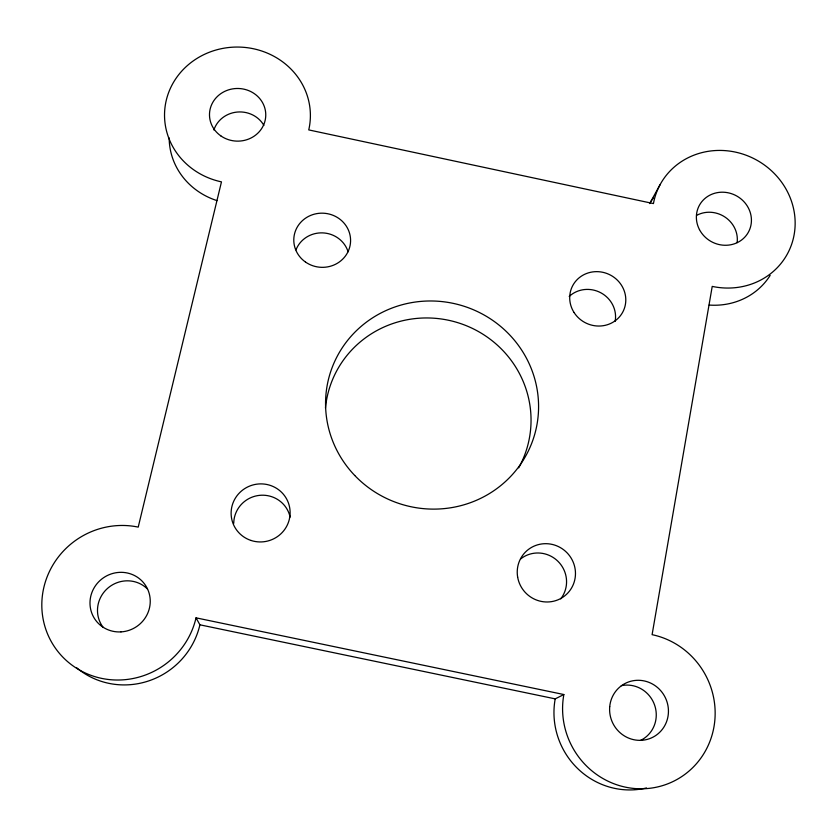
<?xml version="1.0" encoding="UTF-8"?>
<svg xmlns="http://www.w3.org/2000/svg" width="837" height="837" viewBox="0 0 837 837"><rect width="100%" height="100%" fill="white"/><g stroke="black" fill="none" stroke-linecap="round" stroke-linejoin="round"><path stroke-width="1.26" d="M650.077 202.857L660.006 184.82M76.418 667.57A76.198 73.918 -35.9 0 0 199.907 624.81L555.203 698.864L563.856 694.532A78.448 75.707 62.6 0 0 625.197 787.104A78.448 75.707 62.6 0 0 713.961 726.882A78.448 75.707 62.6 0 0 652.096 634.666L712.224 286.4A72.463 67.682 28.7 0 0 794.177 234.465A72.463 67.682 28.7 0 0 735.765 152.177A72.463 67.682 28.7 0 0 653.435 203.579L308.748 129.913A72.934 68.257 1.2 0 0 253.067 48.672A72.934 68.257 1.2 0 0 166.26 100.335A72.934 68.257 1.2 0 0 221.47 181.87L138.22 527.111A78.898 76.47 -35.1 0 0 43.922 587.114A78.898 76.47 -35.1 0 0 102.145 678.483A78.898 76.47 -35.1 0 0 196.036 617.842L563.856 694.532M196.036 617.842L199.907 624.81M325.457 408.027A103.223 100.597 16.4 0 1 457.849 322.684A103.223 100.597 16.4 0 1 518.699 467.852M696.802 215.287A27.056 25.351 28.9 0 1 725.177 217.181A27.056 25.351 28.9 0 1 737.115 242.646M213.895 129.976A27.223 25.56 1 0 1 237.237 112.053A27.223 25.56 1 0 1 263.896 125.404M103.213 627.457A29.389 28.51 -35.9 0 1 107.785 588.181A29.389 28.51 -35.9 0 1 147.532 589.06M621.295 685.681A29.222 28.238 63.4 0 1 654.576 705.005A29.222 28.238 63.4 0 1 640.483 740.452M216.982 200.618A70.59 66.259 1 0 1 169.189 137.959M770.155 275.404A70.141 65.725 28.9 0 1 709.159 305.055M649.69 203.579A70.141 65.725 28.9 0 1 653.53 197.71M646.499 787.952A75.769 73.206 63.4 0 1 555.203 698.864M520.562 559.001A28.479 27.883 47.4 0 1 558.017 561.365A28.479 27.883 47.4 0 1 560.717 598.873M569.202 296.455A27.391 26.135 26.1 0 1 600.966 292.856A27.391 26.135 26.1 0 1 615.143 321.366M295.984 249.876A27.485 26.261 4.5 0 1 322.622 232.885A27.485 26.261 4.5 0 1 348.098 251.791M233.743 523.345A28.552 28.05 -16.7 0 1 290.125 517.109M354.752 475.489A106.738 103.83 16.4 0 0 534.173 436.161A106.738 103.83 16.4 0 0 407.274 303.486A106.738 103.83 16.4 0 0 354.752 475.489M699.46 229.589A27.945 26.104 28.7 0 0 747.106 234.276A27.945 26.104 28.7 0 0 725.124 192.332A27.945 26.104 28.7 0 0 699.46 229.589M220.863 135.908A28.134 26.324 1.2 0 0 265.58 117.902A28.134 26.324 1.2 0 0 226.45 90.616A28.134 26.324 1.2 0 0 220.863 135.908M120.978 631.893A30.435 29.494 -35 0 0 145.774 585.764A30.435 29.494 -35 0 0 93.608 588.746A30.435 29.494 -35 0 0 120.978 631.893M609.723 706.679A30.258 29.201 62.6 0 0 651.322 737.962A30.258 29.201 62.6 0 0 656.02 686.319A30.258 29.201 62.6 0 0 609.723 706.679M517.653 577.122A29.473 28.803 46.4 0 0 564.975 595.672A29.473 28.803 46.4 0 0 556.448 545.724A29.473 28.803 46.4 0 0 517.653 577.122M574.036 312.473A28.312 26.941 25.9 0 0 622.592 312.41A28.312 26.941 25.9 0 0 596.614 271.638A28.312 26.941 25.9 0 0 574.036 312.473M305.484 262.033A28.406 27.077 4.8 0 0 350.431 243.295A28.406 27.077 4.8 0 0 310.632 215.423A28.406 27.077 4.8 0 0 305.484 262.033M251.027 540.461A29.536 28.992 -15.3 0 0 289.571 507.086A29.536 28.992 -15.3 0 0 241.244 491.204A29.536 28.992 -15.3 0 0 251.027 540.461"/></g></svg>
